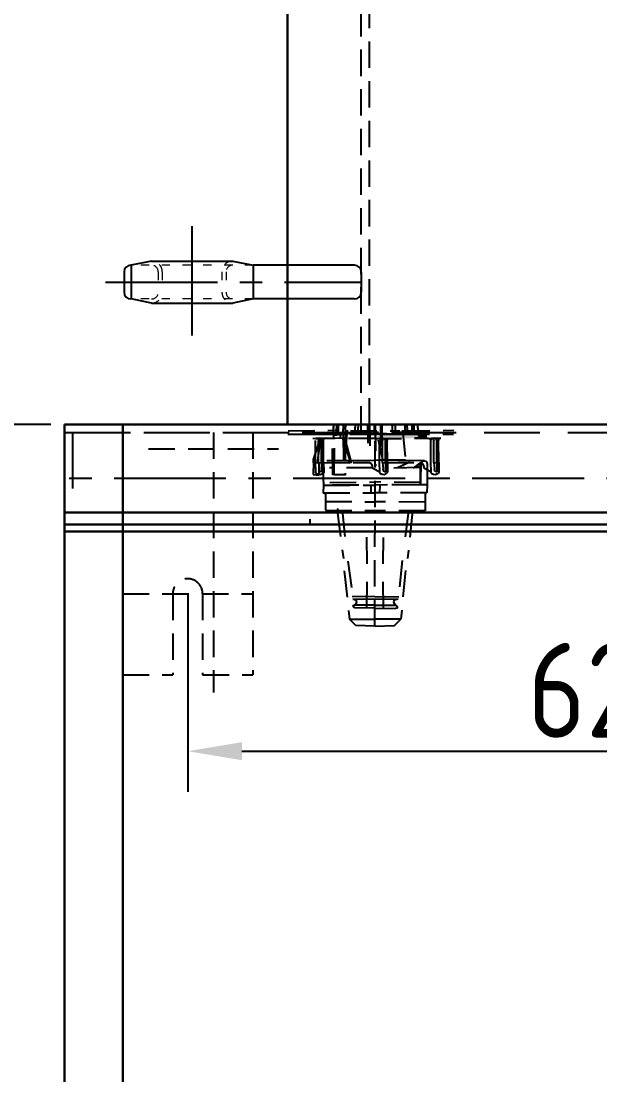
# Model space of a CAD drawing. Header units: millimetres. Extents: x 208456 to 224154, y -159503 to -153953.
# Drawn here: x 209653 to 210080, y -158463 to -157685 of the extents above; entities that cross this region are included whole.
import ezdxf

# ---------------------------------------------------------------- set-up
doc = ezdxf.new("R2010")
doc.units = ezdxf.units.MM
doc.header["$LTSCALE"] = 13
for name, pattern in [('ACAD_ISO03W100', [1.18, 0.47, -0.71]), ('CENTERX2', [101.6, 63.5, -12.7, 12.7, -12.7]), ('DASHED', [0.75, 0.5, -0.25]), ('HIDDEN', [9.525, 6.35, -3.175])]:
    doc.linetypes.add(name, pattern=pattern)
for name, color, linetype in [('1', 4, 'Continuous'), ('粗实线', 4, 'Continuous'), ('细实线', 2, 'Continuous'), ('虚线', 6, 'HIDDEN'), ('铁心虚线', 1, 'DASHED')]:
    doc.layers.add(name, color=color, linetype=linetype)
doc.layers.add('标注、文本', color=3, linetype='Continuous', lineweight=25)
doc.styles.get("Standard").update_dxf_attribs({"font": 'gbenor.shx', "bigfont": 'gbcbig.shx'})
doc.dimstyles.new('1-15', dxfattribs={"dimscale": 20, "dimtxt": 3.5, "dimasz": 2, "dimexe": 1.5, "dimexo": 0.5, "dimgap": 0.5, "dimtad": 1, "dimtoh": 1, "dimdec": 1, "dimdsep": 46, "dimtxsty": 'Standard', "dimcen": 2.5, "dimclrd": 3, "dimclre": 3, "dimclrt": 3, "dimadec": 0, "dimazin": 2, "dimtfac": 1, "dimtdec": 1, "dimtmove": 0, "dimatfit": 2, "dimfxl": 1, "dimarcsym": 0})

# ---------------------------------------------------------------- blocks, each defined once
blk = doc.blocks.new('*D1590')
at = {"layer": 'Defpoints', "color": 0, "lineweight": -3, "transparency": 16777216}
for p in [(209587.24, -157983.15), (209684.58, -157983.15), (209684.58, -158508.15)]:
    blk.add_point(p, dxfattribs=at)
at = {"layer": '标注、文本', "color": 3, "lineweight": -2, "transparency": 16777216}
for p, q in [((209674.58, -157983.15), (209557.24, -157983.15)), ((209587.24, -158468.15), (209587.24, -158023.15)), ((209674.58, -158508.15), (209557.24, -158508.15))]:
    blk.add_line(p, q, dxfattribs=at)
at = {"layer": '标注、文本', "color": 3, "lineweight": -3, "transparency": 16777216}
for points in [[(209580.57, -158023.15), (209593.9, -158023.15), (209587.24, -157983.15)], [(209580.57, -158468.15), (209593.9, -158468.15), (209587.24, -158508.15)]]:
    blk.add_solid(points, dxfattribs=at)
at = {"layer": '标注、文本', "color": 3, "transparency": 16777216, "insert": (209542.24, -158245.65), "char_height": 70, "attachment_point": 5, "rotation": 90}
blk.add_mtext('525', dxfattribs=at)
blk = doc.blocks.new('*D1591')
at = {"layer": 'Defpoints', "color": 0, "lineweight": -3, "transparency": 16777216}
for p in [(209849.08, -157190.15), (209430.47, -158508.15), (209849.08, -158508.15)]:
    blk.add_point(p, dxfattribs=at)
at = {"layer": '标注、文本', "color": 3, "lineweight": -2, "transparency": 16777216}
for p, q in [((209839.08, -157190.15), (209400.47, -157190.15)), ((209430.47, -157230.15), (209430.47, -158468.15)), ((209839.08, -158508.15), (209400.47, -158508.15))]:
    blk.add_line(p, q, dxfattribs=at)
at = {"layer": '标注、文本', "color": 3, "lineweight": -3, "transparency": 16777216}
for points in [[(209423.8, -157230.15), (209437.14, -157230.15), (209430.47, -157190.15)], [(209423.8, -158468.15), (209437.14, -158468.15), (209430.47, -158508.15)]]:
    blk.add_solid(points, dxfattribs=at)
at = {"layer": '标注、文本', "color": 3, "transparency": 16777216, "insert": (209385.47, -157849.15), "char_height": 70, "attachment_point": 5, "rotation": 90}
blk.add_mtext('1318', dxfattribs=at)
blk = doc.blocks.new('*D1593')
at = {"layer": 'Defpoints', "color": 0, "lineweight": -3, "transparency": 16777216}
for p in [(209775.58, -158108.15), (210404.58, -158108.15), (210404.58, -158224.43)]:
    blk.add_point(p, dxfattribs=at)
at = {"layer": '标注、文本', "color": 3, "lineweight": -2, "transparency": 16777216}
for p, q in [((209775.58, -158118.15), (209775.58, -158254.43)), ((210404.58, -158118.15), (210404.58, -158254.43)), ((209815.58, -158224.43), (210364.58, -158224.43))]:
    blk.add_line(p, q, dxfattribs=at)
at = {"layer": '标注、文本', "color": 3, "lineweight": -3, "transparency": 16777216}
for points in [[(209815.58, -158217.77), (209815.58, -158231.1), (209775.58, -158224.43)], [(210364.58, -158217.77), (210364.58, -158231.1), (210404.58, -158224.43)]]:
    blk.add_solid(points, dxfattribs=at)
at = {"layer": '标注、文本', "color": 3, "transparency": 16777216, "insert": (210090.08, -158179.43), "char_height": 70, "attachment_point": 5}
blk.add_mtext('629', dxfattribs=at)
blk = doc.blocks.new('*D1600')
at = {"layer": 'Defpoints', "color": 0, "lineweight": -3, "transparency": 16777216}
for p in [(209287.68, -156912.15), (209939.58, -156912.15), (209684.58, -158508.15)]:
    blk.add_point(p, dxfattribs=at)
at = {"layer": '标注、文本', "color": 3, "lineweight": -2, "transparency": 16777216}
for p, q in [((209929.58, -156912.15), (209257.68, -156912.15)), ((209287.68, -158468.15), (209287.68, -156952.15)), ((209674.58, -158508.15), (209257.68, -158508.15))]:
    blk.add_line(p, q, dxfattribs=at)
at = {"layer": '标注、文本', "color": 3, "lineweight": -3, "transparency": 16777216}
for points in [[(209281.02, -156952.15), (209294.35, -156952.15), (209287.68, -156912.15)], [(209281.02, -158468.15), (209294.35, -158468.15), (209287.68, -158508.15)]]:
    blk.add_solid(points, dxfattribs=at)
at = {"layer": '标注、文本', "color": 3, "transparency": 16777216, "insert": (209242.68, -157710.15), "char_height": 70, "attachment_point": 5, "rotation": 90}
blk.add_mtext('1596', dxfattribs=at)

msp = doc.modelspace()

# ---------------------------------------------------------------- hatches: boundary and pattern name
at = {"layer": '铁心虚线', "ltscale": 3}
h = msp.add_hatch(color=6, dxfattribs=at)
h.dxf.hatch_style = 2
h.paths.add_polyline_path([(209913.562, -157990.004), (209944.894, -157990.055), (209945.692, -157993.512)])
h = msp.add_hatch(color=6, dxfattribs=at)
h.dxf.hatch_style = 2
h.paths.add_polyline_path([(209913.562, -157990.004), (209914.361, -157993.462), (209945.692, -157993.512)])
h = msp.add_hatch(color=6, dxfattribs=at)
h.dxf.hatch_style = 2
h.paths.add_polyline_path([(209944.894, -157990.055), (209950.745, -157990.16), (209951.384, -157992.926)])
h = msp.add_hatch(color=6, dxfattribs=at)
h.dxf.hatch_style = 2
h.paths.add_polyline_path([(209944.894, -157990.055), (209945.692, -157993.512), (209951.384, -157992.926)])
h = msp.add_hatch(color=6, dxfattribs=at)
h.dxf.hatch_style = 2
h.paths.add_polyline_path([(209950.745, -157990.16), (209951.384, -157992.926), (209951.437, -157990.001)])

# ---------------------------------------------------------------- linework, layer by layer
at = {"layer": '1', "color": 1, "linetype": 'CENTERX2', "lineweight": -3, "ltscale": 0.1}
for p, q in [((209778.584, -157836.689), (209778.584, -157917.382)), ((209714.963, -157878.025), (209903.576, -157878.025)), ((211124.576, -158023.153), (209684.576, -158023.153))]:
    msp.add_line(p, q, dxfattribs=at)
at = {"layer": '标注、文本'}
for p, q in [((209748.834, -157862.525), (209733.834, -157865.525)), ((209748.834, -157862.525), (209808.834, -157862.525)), ((209808.834, -157862.525), (209823.834, -157865.525)), ((209728.593, -157870.525), (209728.593, -157885.525)), ((209733.834, -157865.525), (209733.834, -157890.525)), ((209898.576, -157865.525), (209823.834, -157865.525)), ((209823.834, -157865.525), (209823.834, -157890.525)), ((209903.576, -157870.525), (209903.576, -157885.525)), ((209748.834, -157893.525), (209733.834, -157890.525)), ((209748.834, -157893.525), (209808.834, -157893.525)), ((209823.834, -157890.525), (209808.834, -157893.525)), ((209898.576, -157890.525), (209823.834, -157890.525))]:
    msp.add_line(p, q, dxfattribs=at)
at = {"layer": '标注、文本', "color": 2, "linetype": 'ACAD_ISO03W100', "lineweight": 18}
for p, q in [((209823.834, -157865.525), (209733.593, -157865.525)), ((209753.834, -157870.525), (209753.834, -157885.525)), ((209756.834, -157870.525), (209756.834, -157885.525)), ((209800.834, -157870.525), (209800.834, -157885.525)), ((209803.834, -157870.525), (209803.834, -157885.525)), ((209823.834, -157890.525), (209733.593, -157890.525))]:
    msp.add_line(p, q, dxfattribs=at)
for centre, radius, start, end in [((209748.834, -157870.525), 8, 0, 90), ((209808.834, -157870.525), 8, 90, 180), ((209748.834, -157870.525), 5, 0, 90), ((209808.834, -157870.525), 5, 90, 180), ((209748.834, -157885.525), 5, 270, 0), ((209748.834, -157885.525), 8, 270, 0), ((209808.834, -157885.525), 8, 180, 270), ((209808.834, -157885.525), 5, 180, 270)]:
    msp.add_arc(centre, radius, start, end, dxfattribs=at)
at = {"layer": '标注、文本'}
for centre, start, end in [((209733.593, -157870.525), 90, 180), ((209898.576, -157870.525), 0, 90), ((209733.593, -157885.525), 180, 270), ((209898.576, -157885.525), 270, 0)]:
    msp.add_arc(centre, 5, start, end, dxfattribs=at)
at = {"layer": '粗实线', "lineweight": 30}
for p, q in [((209849.076, -157190.153), (209849.076, -157983.153)), ((209684.576, -157983.153), (211124.576, -157983.153)), ((209684.576, -157983.153), (209684.576, -158048.153)), ((209684.576, -157983.153), (209684.576, -158508.153)), ((209727.576, -157983.153), (209727.576, -158508.153)), ((209684.576, -158048.153), (211124.576, -158048.153))]:
    msp.add_line(p, q, dxfattribs=at)
at = {"layer": '细实线', "color": 4, "lineweight": 30}
for p, q in [((209684.576, -158057.109), (211124.576, -158057.109)), ((209684.576, -158062.109), (211124.576, -158062.109))]:
    msp.add_line(p, q, dxfattribs=at)
at = {"layer": '虚线', "ltscale": 0.5}
for p, q in [((209684.576, -157989.153), (211124.576, -157989.153)), ((209690.576, -157989.153), (209690.576, -158048.153))]:
    msp.add_line(p, q, dxfattribs=at)
at = {"layer": '铁心虚线', "color": 6, "ltscale": 3}
for p, q in [((209903.576, -157989.153), (209903.576, -157247.153)), ((209909.576, -157983.153), (209909.576, -157253.153)), ((209684.576, -157989.153), (209893.428, -157989.153)), ((209727.576, -157989.153), (209727.576, -158168.153)), ((209794.576, -157989.153), (209794.576, -158181.153)), ((209823.576, -157989.153), (209823.576, -158168.153)), ((209913.576, -158132.034), (209913.892, -157983.153)), ((209746.576, -158001.153), (209842.576, -158001.153)), ((209865.536, -158053.109), (209865.536, -158057.109)), ((209727.576, -158108.153), (209823.576, -158108.153)), ((209764.576, -158108.153), (209764.576, -158168.153)), ((209775.576, -158108.153), (209775.576, -158168.153)), ((209786.576, -158108.153), (209786.576, -158168.153)), ((209727.576, -158168.153), (209764.576, -158168.153)), ((209786.576, -158168.153), (209823.576, -158168.153))]:
    msp.add_line(p, q, dxfattribs=at)
for points in [[(209913.562, -157990.004), (209882.231, -157989.954), (209882.763, -157989.103), (209914.094, -157989.153)], [(209883.054, -157983.153), (209882.763, -157989.103)], [(209893.295, -157987.4), (209891.169, -158009.742)], [(209908.616, -157996.973), (209908.456, -157983.153)], [(209909.752, -157983.153), (209909.786, -157998.888)], [(209913.562, -157990.004), (209944.894, -157990.055), (209945.426, -157989.203), (209914.094, -157989.153)], [(209917.837, -157983.153), (209917.872, -157999.207)], [(209918.936, -157997.504), (209919.093, -157983.153)], [(209934.095, -157987.449), (209936.278, -158009.525)], [(209945.034, -157983.153), (209945.426, -157989.203)], [(209855.585, -157990.321), (209892.768, -157990.477)], [(209867.927, -157993.299), (209870.161, -157993.511), (209871.703, -157993.883), (209872.023, -157995.266)], [(209868.243, -158011.393), (209868.455, -158009.159), (209873.56, -157993.413)], [(209877.395, -157993.298), (209870.161, -157993.511)], [(209913.669, -157993.622), (209873.56, -157993.413), (209871.168, -158011.446)], [(209871.585, -157990.321), (209908.768, -157990.477)], [(209872.235, -157993.032), (209873.938, -157994.096), (209874.257, -157995.479)], [(209875.64, -157995.16), (209876.012, -157993.617), (209877.395, -157993.298)], [(209888.247, -157992.978), (209888.459, -157990.743), (209882.768, -157991.329), (209883.247, -157993.404)], [(209889.79, -157993.35), (209894.844, -158008.935), (209894.632, -158011.17)], [(209891.173, -157993.031), (209895.696, -158009.467), (209896.175, -158011.542), (209893.94, -158011.329)], [(209913.669, -157993.622), (209951.384, -157992.926), (209951.437, -157990.001), (209913.562, -157990.004)], [(209913.669, -157993.622), (209952.927, -157993.299), (209954.469, -157993.671), (209954.789, -157995.054)], [(209917.286, -157993.515), (209918.829, -157993.887), (209919.148, -157995.27)], [(209918.031, -157990.429), (209946.437, -157990.427)], [(209919.361, -157993.036), (209921.063, -157994.1), (209921.382, -157995.483)], [(209922.765, -157995.163), (209923.138, -157993.621), (209924.521, -157993.301)], [(209952.927, -157993.299), (209955.161, -157993.511), (209956.703, -157993.883), (209957.023, -157995.266)], [(209962.395, -157993.298), (209955.161, -157993.511)], [(209957.235, -157993.032), (209958.938, -157994.096), (209959.257, -157995.479)], [(209960.64, -157995.16), (209961.012, -157993.617), (209962.395, -157993.298)], [(209868.243, -158011.393), (209868.084, -158020.17), (209872.552, -158020.595), (209872.551, -158011.126)], [(209868.243, -158011.393), (209909.734, -158011.282), (209910.585, -158011.814), (209911.596, -158013.038)], [(209874.945, -158012.03), (209875.691, -158027.882), (209875.586, -158033.734), (209913.46, -158033.73)], [(209875.695, -158011.171), (209875.908, -158018.406)], [(209891.169, -158009.742), (209913.724, -158009.633)], [(209947.077, -158012.13), (209948.141, -158010.428), (209950.215, -158009.949), (209951.758, -158010.321), (209952.237, -158012.396), (209952.132, -158027.716), (209952.026, -158033.567), (209913.46, -158033.73)], [(209922.82, -158011.175), (209947.609, -158011.279), (209947.344, -158025.907), (209946.972, -158027.45), (209945.589, -158027.769), (209913.566, -158027.879)], [(209919.203, -158011.282), (209921.437, -158011.494)], [(209919.203, -158011.282), (209921.437, -158011.494)], [(209922.82, -158011.175), (209947.609, -158011.279), (209948.46, -158011.811), (209949.471, -158013.034)], [(209922.82, -158011.175), (209923.034, -158018.409)], [(209947.396, -158013.513), (209947.609, -158011.279), (209947.024, -158015.056), (209923.087, -158015.484)], [(209960.695, -158011.171), (209960.908, -158018.406)], [(209873.461, -158020.427), (209871.919, -158020.055), (209870.376, -158019.683), (209870.057, -158018.3)], [(209874.365, -158018.034), (209872.823, -158017.661), (209872.503, -158016.278)], [(209875.908, -158018.406), (209875.376, -158019.257), (209873.461, -158020.427)], [(209912.075, -158015.112), (209880.052, -158015.222)], [(209917.182, -158018.303), (209912.235, -158015.804), (209911.596, -158013.038)], [(209920.587, -158020.431), (209919.044, -158020.059), (209917.501, -158019.686), (209917.182, -158018.303)], [(209921.491, -158018.037), (209919.948, -158017.665), (209919.629, -158016.282)], [(209923.034, -158018.409), (209921.81, -158019.42), (209920.587, -158020.431)], [(209955.057, -158018.3), (209950.109, -158015.8), (209949.471, -158013.034)], [(209958.461, -158020.427), (209956.919, -158020.055), (209955.376, -158019.683), (209955.057, -158018.3)], [(209959.365, -158018.034), (209957.823, -158017.661), (209957.503, -158016.278)], [(209960.908, -158018.406), (209960.376, -158019.257), (209958.461, -158020.427)], [(209875.586, -158033.734), (209877.128, -158034.106), (209877.076, -158046.5), (209913.568, -158046.816)], [(209950.643, -158033.886), (209950.751, -158046.972), (209913.568, -158046.816)], [(209877.022, -158039.957), (209913.514, -158040.273)], [(209886.226, -158045.116), (209885.853, -158046.659), (209890.378, -158082.033)], [(209941.282, -158046.973), (209937.721, -158082.029)], [(209908.039, -158085.968), (209907.611, -158062.03)], [(209919.742, -158086.179), (209920.006, -158062.082)], [(209893.783, -158084.16), (209897.403, -158112.46)], [(209933.732, -158083.678), (209930.809, -158112.031)], [(209891.071, -158091.342), (209894.904, -158126.876), (209913.841, -158126.874)], [(209907.617, -158118.842), (209907.88, -158094.745)], [(209936.179, -158091.125), (209932.778, -158126.872), (209913.841, -158126.874)], [(209920.011, -158118.894), (209919.583, -158094.957)], [(209898.094, -158112.3), (209899.637, -158112.672), (209899.956, -158114.055), (209899.584, -158115.598), (209898.361, -158116.609)], [(209929.001, -158116.819), (209927.99, -158115.595), (209927.671, -158114.212), (209928.043, -158112.669), (209930.117, -158112.191)], [(209897.829, -158117.46), (209897.669, -158116.768), (209898.361, -158116.609)], [(209914.16, -158118.788), (209898.84, -158118.683), (209897.988, -158118.151), (209897.829, -158117.46)], [(209930.011, -158118.042), (209930.171, -158118.733), (209928.788, -158119.053)], [(209929.001, -158116.819), (209929.852, -158117.35), (209930.011, -158118.042)], [(209913.576, -158132.034), (209899.639, -158131.609), (209894.904, -158126.876)], [(209913.576, -158132.034), (209928.045, -158131.607), (209932.778, -158126.872)]]:
    msp.add_lwpolyline(points, dxfattribs=at)
for points in [[(209890.316, -157990.272), (209890.638, -158020.061), (209882.712, -158020.434), (209882.231, -157989.954)], [(209891.917, -157989.945), (209891.707, -158020.585), (209883.621, -158020.267), (209883.991, -157990.318)]]:
    msp.add_lwpolyline(points, close=True, dxfattribs=at)
msp.add_arc((209775.576, -158108.153), 11, 0, 180, dxfattribs=at)
for points in [[(209849.729, -157987.989), (209849.729, -157987.989), (209886.752, -157987.453), (209886.752, -157987.453)], [(209883.054, -157983.153), (209882.879, -157986.729), (209882.763, -157989.103), (209882.763, -157989.103)], [(209885.374, -157983.153), (209885.148, -157986.854), (209884.997, -157989.315), (209884.997, -157989.315)], [(209886.666, -157983.153), (209886.494, -157986.67), (209886.38, -157988.996), (209886.38, -157988.996)], [(209890.278, -157983.153), (209890.109, -157986.61), (209889.997, -157988.889), (209889.997, -157988.889)], [(209891.914, -157983.153), (209891.689, -157986.824), (209891.54, -157989.262), (209891.54, -157989.262)], [(209895.529, -157987.612), (209895.529, -157987.612), (209932.021, -157987.928), (209932.021, -157987.928)], [(209899.063, -157983.153), (209898.889, -157986.699), (209898.774, -157989.048), (209898.774, -157989.048)], [(209901.278, -157983.153), (209901.116, -157986.822), (209901.008, -157989.261), (209901.008, -157989.261)], [(209913.403, -157989.313), (209913.403, -157989.313), (209913.402, -157986.56), (209913.402, -157983.153)], [(209913.94, -157983.153), (209913.955, -157992.418), (209913.99, -158013.942), (209913.99, -158013.942)], [(209914.094, -157989.153), (209914.094, -157989.153), (209914.094, -157986.486), (209914.094, -157983.153)], [(209926.204, -157983.153), (209926.375, -157986.79), (209926.488, -157989.205), (209926.488, -157989.205)], [(209928.428, -157983.153), (209928.605, -157986.908), (209928.723, -157989.418), (209928.723, -157989.418)], [(209934.729, -157987.989), (209934.729, -157987.989), (209971.752, -157987.453), (209971.752, -157987.453)], [(209935.672, -157983.153), (209935.843, -157986.79), (209935.957, -157989.204), (209935.957, -157989.204)], [(209937.197, -157983.153), (209937.378, -157986.996), (209937.5, -157989.577), (209937.5, -157989.577)], [(209940.82, -157983.153), (209940.998, -157986.937), (209941.117, -157989.47), (209941.117, -157989.47)], [(209942.218, -157983.153), (209942.387, -157986.76), (209942.5, -157989.15), (209942.5, -157989.15)], [(209945.034, -157983.153), (209945.269, -157986.788), (209945.426, -157989.203), (209945.426, -157989.203)], [(209849.516, -157990.223), (209849.516, -157990.223), (209886.699, -157990.379), (209886.699, -157990.379)], [(209869.843, -158011.065), (209869.843, -158011.065), (209869.789, -157995.054), (209869.789, -157995.054)], [(209872.077, -158011.278), (209872.077, -158011.278), (209872.023, -157995.266), (209872.023, -157995.266)], [(209874.312, -158011.491), (209874.312, -158011.491), (209874.257, -157995.479), (209874.257, -157995.479)], [(209875.695, -158011.171), (209875.695, -158011.171), (209875.64, -157995.16), (209875.64, -157995.16)], [(209877.395, -157993.298), (209877.395, -157993.298), (209891.173, -157993.031), (209891.173, -157993.031)], [(209895.476, -157990.538), (209895.476, -157990.538), (209931.808, -157990.162), (209931.808, -157990.162)], [(209916.063, -157994.526), (209916.063, -157994.526), (209919.575, -158009.739), (209919.575, -158009.739)], [(209916.969, -158011.069), (209916.969, -158011.069), (209916.914, -157995.057), (209916.914, -157995.057)], [(209919.203, -158011.282), (209919.203, -158011.282), (209919.148, -157995.27), (209919.148, -157995.27)], [(209921.437, -158011.494), (209921.437, -158011.494), (209921.382, -157995.483), (209921.382, -157995.483)], [(209922.82, -158011.175), (209922.82, -158011.175), (209922.765, -157995.163), (209922.765, -157995.163)], [(209934.516, -157990.223), (209934.516, -157990.223), (209971.699, -157990.379), (209971.699, -157990.379)], [(209954.843, -158011.065), (209954.843, -158011.065), (209954.789, -157995.054), (209954.789, -157995.054)], [(209957.077, -158011.278), (209957.077, -158011.278), (209957.023, -157995.266), (209957.023, -157995.266)], [(209959.312, -158011.491), (209959.312, -158011.491), (209959.257, -157995.479), (209959.257, -157995.479)], [(209960.695, -158011.171), (209960.695, -158011.171), (209960.64, -157995.16), (209960.64, -157995.16)], [(209870.057, -158018.3), (209870.057, -158018.3), (209869.843, -158011.065), (209869.843, -158011.065)], [(209872.077, -158011.278), (209872.077, -158011.278), (209874.312, -158011.491), (209874.312, -158011.491)], [(209872.077, -158011.278), (209872.077, -158011.278), (209872.503, -158016.278), (209872.503, -158016.278)], [(209874.312, -158011.491), (209874.312, -158011.491), (209874.365, -158018.034), (209874.365, -158018.034)], [(209875.695, -158011.171), (209875.695, -158011.171), (209896.175, -158011.542), (209896.175, -158011.542)], [(209878.083, -158009.849), (209878.083, -158009.849), (209913.724, -158009.633), (209913.724, -158009.633)], [(209936.278, -158009.525), (209936.278, -158009.525), (209913.724, -158009.633), (209913.724, -158009.633)], [(209950.215, -158009.949), (209950.215, -158009.949), (209913.724, -158009.633), (209913.724, -158009.633)], [(209917.182, -158018.303), (209917.182, -158018.303), (209916.969, -158011.069), (209916.969, -158011.069)], [(209919.203, -158011.282), (209919.203, -158011.282), (209919.629, -158016.282), (209919.629, -158016.282)], [(209921.437, -158011.494), (209921.437, -158011.494), (209921.491, -158018.037), (209921.491, -158018.037)], [(209939.523, -158010.961), (209939.523, -158010.961), (209930.321, -158015.27), (209930.321, -158015.27)], [(209942.024, -158015.482), (209942.024, -158015.482), (209947.609, -158011.279), (209947.609, -158011.279)], [(209947.077, -158012.13), (209947.077, -158012.13), (209947.132, -158028.142), (209947.132, -158028.142)], [(209950.215, -158009.949), (209950.215, -158009.949), (209949.524, -158010.108), (209949.524, -158010.108)], [(209955.057, -158018.3), (209955.057, -158018.3), (209954.843, -158011.065), (209954.843, -158011.065)], [(209957.077, -158011.278), (209957.077, -158011.278), (209959.312, -158011.491), (209959.312, -158011.491)], [(209957.077, -158011.278), (209957.077, -158011.278), (209957.503, -158016.278), (209957.503, -158016.278)], [(209959.312, -158011.491), (209959.312, -158011.491), (209959.365, -158018.034), (209959.365, -158018.034)], [(209874.365, -158018.034), (209874.365, -158018.034), (209873.674, -158018.193), (209873.674, -158018.193)], [(209921.491, -158018.037), (209921.491, -158018.037), (209920.799, -158018.197), (209920.799, -158018.197)], [(209935.321, -158014.844), (209935.321, -158014.844), (209934.63, -158015.004), (209934.63, -158015.004)], [(209944.098, -158015.003), (209944.098, -158015.003), (209947.396, -158013.513), (209947.396, -158013.513)], [(209959.365, -158018.034), (209959.365, -158018.034), (209958.674, -158018.193), (209958.674, -158018.193)], [(209875.691, -158027.882), (209875.691, -158027.882), (209913.566, -158027.879), (209913.566, -158027.879)], [(209880.372, -158026.073), (209880.372, -158026.073), (209913.778, -158025.645), (209913.778, -158025.645)], [(209882.234, -158027.829), (209882.234, -158027.829), (209913.566, -158027.879), (209913.566, -158027.879)], [(209910.64, -158027.826), (209910.64, -158027.826), (209910.534, -158033.677), (209910.534, -158033.677)], [(209952.132, -158027.716), (209952.132, -158027.716), (209913.566, -158027.879), (209913.566, -158027.879)], [(209947.344, -158025.907), (209947.344, -158025.907), (209913.778, -158025.645), (209913.778, -158025.645)], [(209917.183, -158027.772), (209917.183, -158027.772), (209917.077, -158033.623), (209917.077, -158033.623)], [(209950.697, -158040.429), (209950.697, -158040.429), (209913.514, -158040.273), (209913.514, -158040.273)], [(209889.47, -158046.552), (209889.47, -158046.552), (209892.399, -158075.011), (209892.399, -158075.011)], [(209938.356, -158046.92), (209938.356, -158046.92), (209934.742, -158075.433), (209934.742, -158075.433)], [(209913.627, -158110.171), (209913.627, -158110.171), (209896.924, -158110.385), (209896.924, -158110.385)], [(209914.106, -158112.245), (209914.106, -158112.245), (209897.403, -158112.46), (209897.403, -158112.46)], [(209913.627, -158110.171), (209913.627, -158110.171), (209931.181, -158110.488), (209931.181, -158110.488)], [(209914.106, -158112.245), (209914.106, -158112.245), (209930.809, -158112.031), (209930.809, -158112.031)], [(209897.829, -158117.46), (209897.829, -158117.46), (209897.137, -158117.619), (209897.137, -158117.619)], [(209913.681, -158116.714), (209913.681, -158116.714), (209898.361, -158116.609), (209898.361, -158116.609)], [(209913.681, -158116.714), (209913.681, -158116.714), (209929.692, -158116.659), (209929.692, -158116.659)], [(209914.16, -158118.788), (209914.16, -158118.788), (209928.788, -158119.053), (209928.788, -158119.053)]]:
    msp.add_open_spline(points, degree=3, dxfattribs=at)

# ---------------------------------------------------------------- dimensions: what is measured, and where the dimension line sits
at = {"layer": '标注、文本'}
for base, p1, p2, picture, middle in [((209287.683, -156912.153), (209684.576, -158508.153), (209939.576, -156912.153), '*D1600', (209242.683, -157710.153)), ((209430.469, -158508.153), (209849.076, -157190.153), (209849.076, -158508.153), '*D1591', (209385.469, -157849.153)), ((209587.237, -157983.153), (209684.576, -158508.153), (209684.576, -157983.153), '*D1590', (209542.237, -158245.653))]:
    dim = msp.add_linear_dim(base=base, p1=p1, p2=p2, angle=90, dimstyle='1-15', dxfattribs=at)
    dim.commit()
    dim.dimension.update_dxf_attribs({"geometry": picture, "text_midpoint": middle})
dim = msp.add_linear_dim(base=(210404.576, -158224.433), p1=(209775.576, -158108.153), p2=(210404.576, -158108.153), dimstyle='1-15', dxfattribs=at)
dim.commit()
dim.dimension.update_dxf_attribs({"geometry": '*D1593', "text_midpoint": (210090.076, -158179.433)})

doc.saveas('drawing.dxf')
